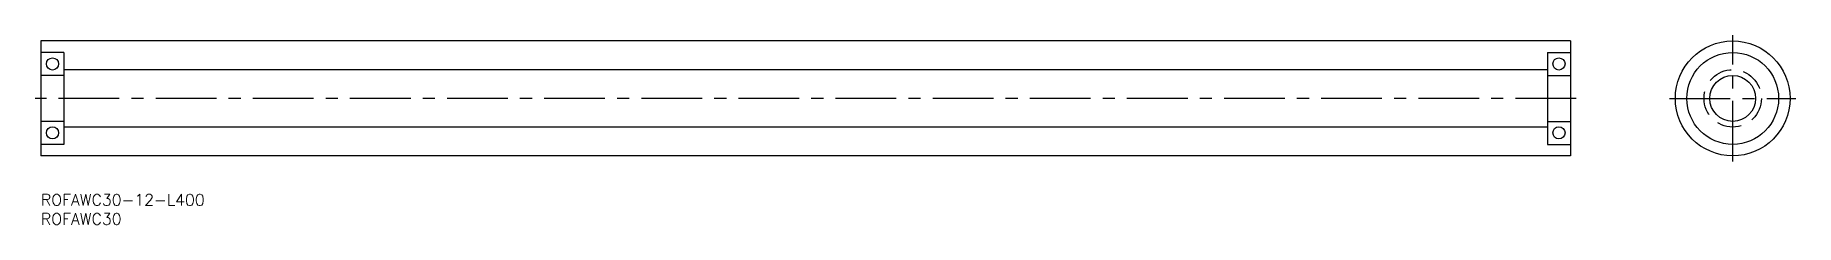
# Model space of a CAD drawing. Extents: x -2 to 459, y -8 to 42.
import ezdxf

# ---------------------------------------------------------------- set-up
doc = ezdxf.new("R2010")
doc.units = 0
doc.header["$LTSCALE"] = 0.5
doc.linetypes.add('CENTER', pattern=[50.8, 31.75, -6.35, 6.35, -6.35])
doc.linetypes.add('DASHED', pattern=[19.05, 12.7, -6.35])
for name, color, linetype in [('MSM_CENTER', 1, 'CENTER'), ('MSM_CONTINUOUS', 7, 'CONTINUOUS'), ('MSM_DASHED', 4, 'DASHED'), ('MSM_PART_NUMBER', 7, 'CONTINUOUS')]:
    doc.layers.add(name, color=color, linetype=linetype)
doc.styles.get("Standard").update_dxf_attribs({"font": 'txt.shx', "height": 3, "bigfont": 'bigfont.shx'})

# ---------------------------------------------------------------- blocks, each defined once
blk = doc.blocks.new('*U2')
at = {"layer": 'MSM_PART_NUMBER'}
blk.add_text('ROFAWC30-12-L400', height=3, dxfattribs=at).set_placement((0, -3))
blk = doc.blocks.new('*U3')
at = {"layer": 'MSM_PART_NUMBER'}
blk.add_text('ROFAWC30', height=3, dxfattribs=at).set_placement((0, -8))

msp = doc.modelspace()

# ---------------------------------------------------------------- linework, layer by layer
at = {"layer": 'MSM_CENTER'}
for p, q in [((442.44, 8.5), (442.44, 41.5)), ((401.5, 25), (-1.5, 25)), ((425.94, 25), (458.94, 25))]:
    msp.add_line(p, q, dxfattribs=at)
at = {"layer": 'MSM_CONTINUOUS'}
for p, q in [((0, 40), (0, 10)), ((400, 40), (0, 40)), ((6, 37), (0, 37)), ((6, 37), (6, 13)), ((394, 37), (394, 13)), ((394, 37), (400, 37)), ((400, 40), (400, 10)), ((394, 32.5), (6, 32.5)), ((6, 31), (0, 31)), ((394, 31), (400, 31)), ((6, 19), (0, 19)), ((394, 19), (400, 19)), ((394, 17.5), (6, 17.5)), ((6, 13), (0, 13)), ((400, 10), (0, 10)), ((394, 13), (400, 13))]:
    msp.add_line(p, q, dxfattribs=at)
for centre, radius in [((442.44, 25), 15), ((442.44, 25), 12), ((3, 34), 1.59), ((397, 34), 1.59), ((442.44, 25), 6), ((3, 16), 1.59), ((397, 16), 1.59)]:
    msp.add_circle(centre, radius, dxfattribs=at)
at = {"layer": 'MSM_DASHED'}
msp.add_circle((442.44, 25), 7.5, dxfattribs=at)

# ---------------------------------------------------------------- block references
at = {"layer": 'MSM_CONTINUOUS'}
for name in ['*U2', '*U3']:
    msp.add_blockref(name, (0, 0), dxfattribs=at)

doc.saveas('drawing.dxf')
